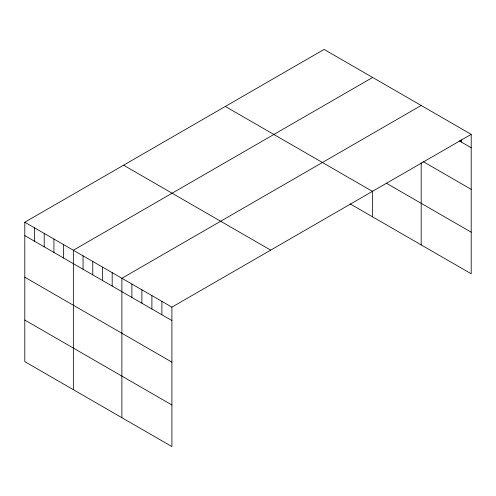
<?xml version="1.0" encoding="UTF-8"?>
<svg xmlns="http://www.w3.org/2000/svg" width="496" height="496" viewBox="0 0 496 496"><rect width="100%" height="100%" fill="white"/><g stroke="black" fill="none" stroke-linecap="round" stroke-linejoin="round"><path stroke-width="0.74" d="M471.2 134.354L171.907 307.148L171.907 446.58L24.8 361.646L24.8 222.22L324.093 49.42L471.2 134.354L471.2 273.78L349.984 203.8M372.639 77.45L73.346 250.244L73.346 389.676M421.185 105.474L121.892 278.275L121.892 417.7M459.197 140.821L471.2 147.746M423.187 161.615L471.2 189.342M386.229 183.136L471.2 232.19M225.327 106.448L372.434 191.375M123.566 165.193L270.673 250.127M24.8 222.22L171.907 307.148M24.8 235.612L171.907 320.546M24.8 277.202L171.907 362.136M24.8 320.056L171.907 404.984M461.199 139.742L461.199 141.974M421.185 162.756L421.185 244.906M372.639 190.886L372.639 216.876M161.901 301.376L161.901 314.768M151.9 295.597L151.9 308.996M141.899 289.825L141.899 303.217M131.893 284.047L131.893 297.445M112.183 272.67L112.183 286.062M102.474 267.065L102.474 280.457M92.764 261.454L92.764 274.852M83.055 255.849L83.055 269.247M63.637 244.64L63.637 258.038M53.928 239.035L53.928 252.427M44.218 233.43L44.218 246.822M34.509 227.825L34.509 241.217"/></g></svg>
